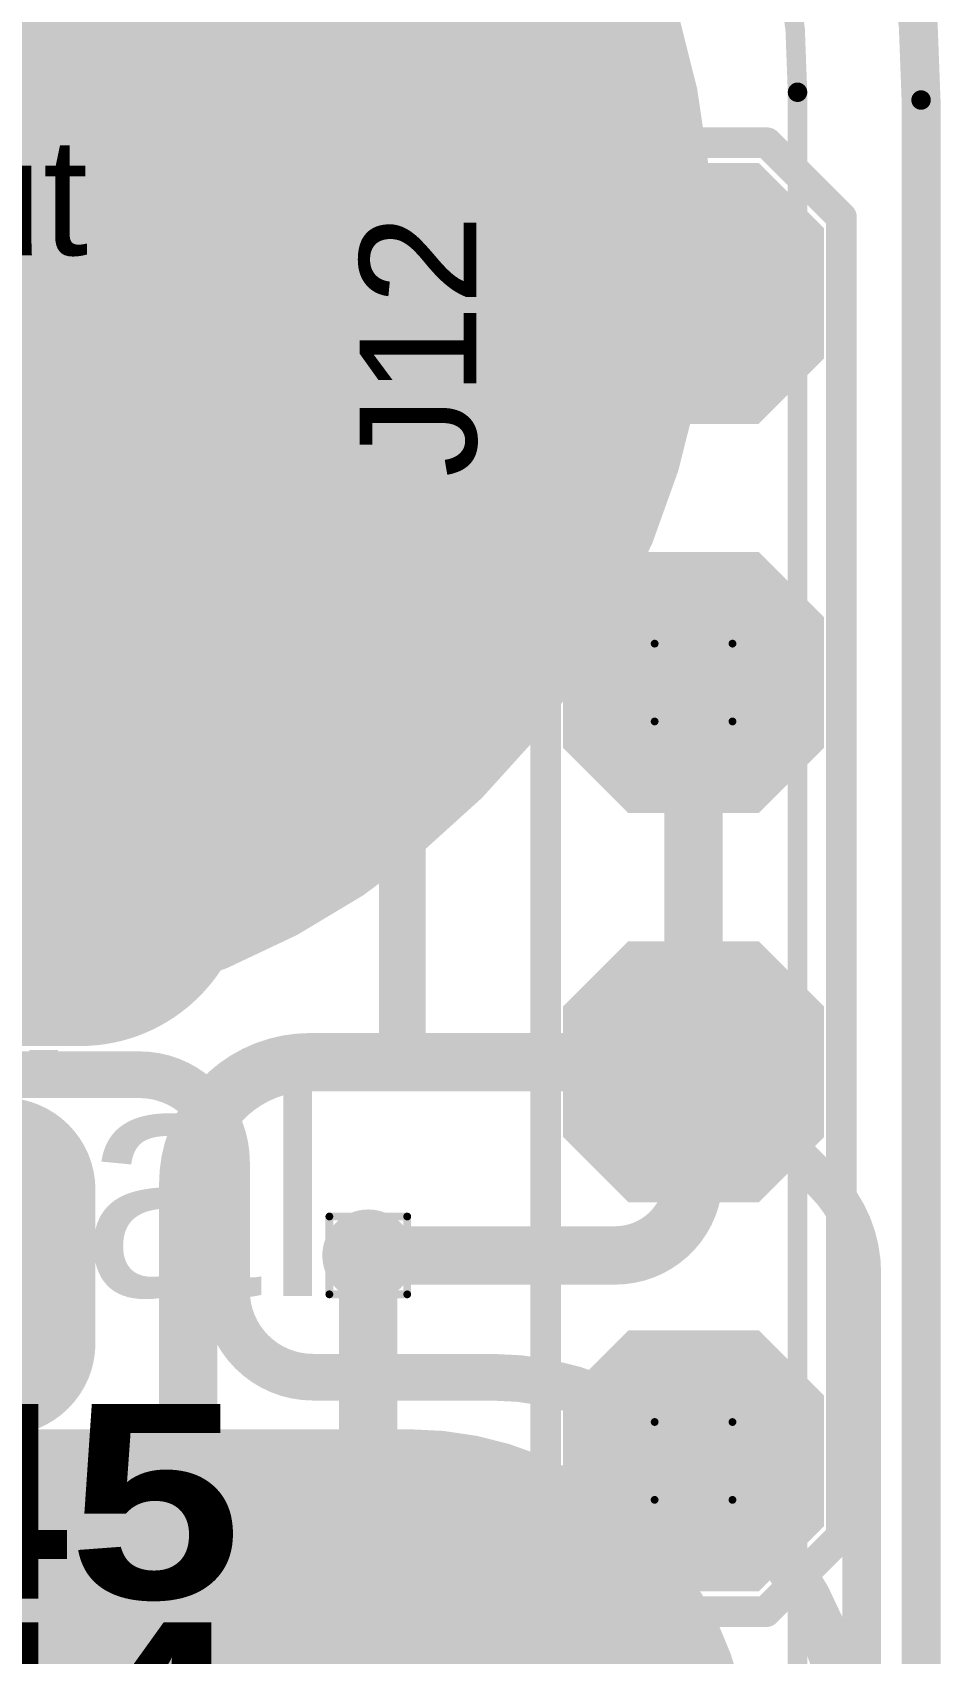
# Model space of a CAD drawing. Header units: inches. Extents: x 3 to 457, y -41 to 239.
# Drawn here: x 160.56 to 166.48, y 14.03 to 24.61 of the extents above; entities that cross this region are included whole.
import ezdxf

# ---------------------------------------------------------------- set-up
doc = ezdxf.new("R2010")
doc.units = ezdxf.units.IN
for name, color, linetype in [('Board Outline', 216, 'Continuous'), ('Bottom Layer', 5, 'Continuous'), ('Bottom Overlay', 54, 'Continuous'), ('Bottom Paste', 16, 'Continuous'), ('Bottom Solder', 6, 'Continuous'), ('Drill Drawing', 1, 'Continuous'), ('Fabrication', 76, 'Continuous'), ('Top Layer', 1, 'Continuous'), ('Top Overlay', 2, 'Continuous'), ('Top Paste', 8, 'Continuous'), ('Top Solder', 216, 'Continuous'), ('Via Holes', 16, 'Continuous')]:
    doc.layers.add(name, color=color, linetype=linetype)
doc.styles.add('Arial', font='', dxfattribs={"height": 0.2})
doc.styles.add('Arial Black_Bold', font='', dxfattribs={"height": 0.2})
doc.styles.get('Arial').set_extended_font_data('Arial')
doc.styles.get('Arial Black_Bold').set_extended_font_data('Arial Black', bold=True)

# ---------------------------------------------------------------- blocks, each defined once
blk = doc.blocks.new('4_P___SMD_W____CON__96')
at = {"layer": 'Top Layer'}
for points in [[(0.374999885, 0.74999977), (-0.374999885, 0.74999977), (-0.74999977, 0.374999885), (-0.74999977, -0.374999885), (-0.374999885, -0.74999977), (0.374999885, -0.74999977), (0.74999977, -0.374999885), (0.74999977, 0.374999885)], [(2.914999885, 0.74999977), (2.165000115, 0.74999977), (1.79000023, 0.374999885), (1.79000023, -0.374999885), (2.165000115, -0.74999977), (2.914999885, -0.74999977), (3.28999977, -0.374999885), (3.28999977, 0.374999885)], [(5.454999884999999, 0.74999977), (4.705000115, 0.74999977), (4.33000023, 0.374999885), (4.33000023, -0.374999885), (4.705000115, -0.74999977), (5.454999884999999, -0.74999977), (5.82999977, -0.374999885), (5.82999977, 0.374999885)], [(7.994999885, 0.74999977), (7.245000115, 0.74999977), (6.870000229999999, 0.374999885), (6.870000229999999, -0.374999885), (7.245000115, -0.74999977), (7.994999885, -0.74999977), (8.36999977, -0.374999885), (8.36999977, 0.374999885)]]:
    blk.add_hatch(color=1, dxfattribs=at).paths.add_polyline_path(points)
at = {"layer": 'Top Paste'}
for points in [[(0.374999885, 0.74999977), (-0.374999885, 0.74999977), (-0.74999977, 0.374999885), (-0.74999977, -0.374999885), (-0.374999885, -0.74999977), (0.374999885, -0.74999977), (0.74999977, -0.374999885), (0.74999977, 0.374999885)], [(2.914999885, 0.74999977), (2.165000115, 0.74999977), (1.79000023, 0.374999885), (1.79000023, -0.374999885), (2.165000115, -0.74999977), (2.914999885, -0.74999977), (3.28999977, -0.374999885), (3.28999977, 0.374999885)], [(5.454999884999999, 0.74999977), (4.705000115, 0.74999977), (4.33000023, 0.374999885), (4.33000023, -0.374999885), (4.705000115, -0.74999977), (5.454999884999999, -0.74999977), (5.82999977, -0.374999885), (5.82999977, 0.374999885)], [(7.994999885, 0.74999977), (7.245000115, 0.74999977), (6.870000229999999, 0.374999885), (6.870000229999999, -0.374999885), (7.245000115, -0.74999977), (7.994999885, -0.74999977), (8.36999977, -0.374999885), (8.36999977, 0.374999885)]]:
    blk.add_hatch(color=8, dxfattribs=at).paths.add_polyline_path(points)
at = {"layer": 'Top Solder'}
for points in [[(0.425799885, 0.85159977), (-0.425799885, 0.85159977), (-0.85159977, 0.425799885), (-0.85159977, -0.425799885), (-0.425799885, -0.85159977), (0.425799885, -0.85159977), (0.85159977, -0.425799885), (0.85159977, 0.425799885)], [(2.965799885, 0.85159977), (2.114200115, 0.85159977), (1.68840023, 0.425799885), (1.68840023, -0.425799885), (2.114200115, -0.85159977), (2.965799885, -0.85159977), (3.39159977, -0.425799885), (3.39159977, 0.425799885)], [(5.505799884999999, 0.85159977), (4.654200115, 0.85159977), (4.228400229999999, 0.425799885), (4.228400229999999, -0.425799885), (4.654200115, -0.85159977), (5.505799884999999, -0.85159977), (5.93159977, -0.425799885), (5.93159977, 0.425799885)], [(8.045799885000001, 0.85159977), (7.194200115, 0.85159977), (6.76840023, 0.425799885), (6.76840023, -0.425799885), (7.194200115, -0.85159977), (8.045799885000001, -0.85159977), (8.47159977, -0.425799885), (8.47159977, 0.425799885)]]:
    blk.add_hatch(color=216, dxfattribs=at).paths.add_polyline_path(points)
at = {"layer": 'Top Overlay', "const_width": 0.1999996}
for points in [[(-0.4826, 0.9652), (-0.98462592, 0.46317408)], [(-0.4826, 0.9652), (-0.37974016, 0.9652)], [(-0.37974016, 0.9652), (8.101990399999998, 0.9652)], [(8.101990399999998, 0.9652), (8.60300032, 0.4641900799999999)], [(-0.98462592, 0.46317408), (-0.98462592, -0.47158656)], [(8.60300032, 0.4641900799999999), (8.60300032, -0.4787392)], [(-0.98462592, -0.47158656), (-0.49101248, -0.9652)], [(8.60300032, -0.4787392), (8.11653952, -0.9652)], [(-0.49101248, -0.9652), (8.11653952, -0.9652)]]:
    blk.add_lwpolyline(points, dxfattribs=at)
at = {"layer": 'Top Overlay', "const_width": 0.0999998}
for points in [[(-0.5325999, 0.9652, 1), (-0.4326001, 0.9652, 1)], [(-0.5325999, 0.9652, 1), (-0.4326001, 0.9652, 1)], [(-0.42974006, 0.9652, 1), (-0.32974026, 0.9652, 1)], [(-0.42974006, 0.9652, 1), (-0.32974026, 0.9652, 1)], [(8.051990499999999, 0.9652, 1), (8.1519903, 0.9652, 1)], [(8.051990499999999, 0.9652, 1), (8.1519903, 0.9652, 1)], [(-1.03462582, 0.46317408, 1), (-0.9346260199999998, 0.46317408, 1)], [(-1.03462582, 0.46317408, 1), (-0.9346260199999998, 0.46317408, 1)], [(8.553000419999998, 0.4641900799999999, 1), (8.65300022, 0.4641900799999999, 1)], [(8.553000419999998, 0.4641900799999999, 1), (8.65300022, 0.4641900799999999, 1)], [(-1.03462582, -0.47158656, 1), (-0.9346260199999998, -0.47158656, 1)], [(-1.03462582, -0.47158656, 1), (-0.9346260199999998, -0.47158656, 1)], [(8.553000419999998, -0.4787392, 1), (8.65300022, -0.4787392, 1)], [(8.553000419999998, -0.4787392, 1), (8.65300022, -0.4787392, 1)], [(-0.54101238, -0.9652, 1), (-0.4410125799999999, -0.9652, 1)], [(-0.54101238, -0.9652, 1), (-0.4410125799999999, -0.9652, 1)], [(8.066539619999999, -0.9652, 1), (8.16653942, -0.9652, 1)], [(8.066539619999999, -0.9652, 1), (8.16653942, -0.9652, 1)]]:
    blk.add_lwpolyline(points, format="xyb", close=True, dxfattribs=at)
blk = doc.blocks.new('T____P____SMD_3_P____97')
at = {"layer": 'Top Layer'}
h = blk.add_hatch(color=1, dxfattribs=at)
edge = h.paths.add_edge_path()
edge.add_arc((-0.50000154, 3.04000154), 0.499999, 90, 180)
edge.add_line((-1.00000054, 3.04000154), (-1.00000054, 2.03999846))
edge.add_arc((-0.50000154, 2.03999846), 0.499999, 180, 270)
edge.add_line((-0.5000015400000001, 1.53999946), (0.5000015399999999, 1.53999946))
edge.add_arc((0.50000154, 2.03999846), 0.499999, 270, 360)
edge.add_line((1.00000054, 2.03999846), (1.00000054, 3.04000154))
edge.add_arc((0.50000154, 3.04000154), 0.499999, 0, 90)
edge.add_line((0.50000154, 3.54000054), (-0.50000154, 3.54000054))
h = blk.add_hatch(color=1, dxfattribs=at)
edge = h.paths.add_edge_path()
edge.add_arc((-0.9999992699999999, 0), 1.00000054, 90, 270)
edge.add_line((-0.9999992700000001, -1.00000054), (0.9999992699999997, -1.00000054))
edge.add_arc((0.9999992699999999, 0), 1.00000054, 270, 450)
edge.add_line((0.99999927, 1.00000054), (-0.9999992699999998, 1.00000054))
h = blk.add_hatch(color=1, dxfattribs=at)
edge = h.paths.add_edge_path()
edge.add_arc((-0.50000154, -2.03999846), 0.499999, 90, 180)
edge.add_line((-1.00000054, -2.03999846), (-1.00000054, -3.04000154))
edge.add_arc((-0.50000154, -3.04000154), 0.499999, 180, 270)
edge.add_line((-0.5000015400000001, -3.54000054), (0.5000015399999999, -3.54000054))
edge.add_arc((0.50000154, -3.04000154), 0.499999, 270, 360)
edge.add_line((1.00000054, -3.04000154), (1.00000054, -2.03999846))
edge.add_arc((0.50000154, -2.03999846), 0.499999, 0, 90)
edge.add_line((0.50000154, -1.53999946), (-0.50000154, -1.53999946))
at = {"layer": 'Top Paste'}
h = blk.add_hatch(color=8, dxfattribs=at)
edge = h.paths.add_edge_path()
edge.add_arc((-0.50000154, 3.04000154), 0.499999, 90, 180)
edge.add_line((-1.00000054, 3.04000154), (-1.00000054, 2.03999846))
edge.add_arc((-0.50000154, 2.03999846), 0.499999, 180, 270)
edge.add_line((-0.5000015400000001, 1.53999946), (0.5000015399999999, 1.53999946))
edge.add_arc((0.50000154, 2.03999846), 0.499999, 270, 360)
edge.add_line((1.00000054, 2.03999846), (1.00000054, 3.04000154))
edge.add_arc((0.50000154, 3.04000154), 0.499999, 0, 90)
edge.add_line((0.50000154, 3.54000054), (-0.50000154, 3.54000054))
h = blk.add_hatch(color=8, dxfattribs=at)
edge = h.paths.add_edge_path()
edge.add_arc((-0.9999992699999999, 0), 1.00000054, 90, 270)
edge.add_line((-0.9999992700000001, -1.00000054), (0.9999992699999997, -1.00000054))
edge.add_arc((0.9999992699999999, 0), 1.00000054, 270, 450)
edge.add_line((0.99999927, 1.00000054), (-0.9999992699999998, 1.00000054))
h = blk.add_hatch(color=8, dxfattribs=at)
edge = h.paths.add_edge_path()
edge.add_arc((-0.50000154, -2.03999846), 0.499999, 90, 180)
edge.add_line((-1.00000054, -2.03999846), (-1.00000054, -3.04000154))
edge.add_arc((-0.50000154, -3.04000154), 0.499999, 180, 270)
edge.add_line((-0.5000015400000001, -3.54000054), (0.5000015399999999, -3.54000054))
edge.add_arc((0.50000154, -3.04000154), 0.499999, 270, 360)
edge.add_line((1.00000054, -3.04000154), (1.00000054, -2.03999846))
edge.add_arc((0.50000154, -2.03999846), 0.499999, 0, 90)
edge.add_line((0.50000154, -1.53999946), (-0.50000154, -1.53999946))
at = {"layer": 'Top Solder'}
h = blk.add_hatch(color=216, dxfattribs=at)
edge = h.paths.add_edge_path()
edge.add_arc((-0.50000154, 3.04000154), 0.601599, 90, 180)
edge.add_line((-1.10160054, 3.04000154), (-1.10160054, 2.03999846))
edge.add_arc((-0.50000154, 2.03999846), 0.601599, 180, 270)
edge.add_line((-0.5000015400000001, 1.43839946), (0.5000015399999999, 1.43839946))
edge.add_arc((0.50000154, 2.03999846), 0.601599, 270, 360)
edge.add_line((1.10160054, 2.03999846), (1.10160054, 3.04000154))
edge.add_arc((0.50000154, 3.04000154), 0.601599, 0, 90)
edge.add_line((0.50000154, 3.64160054), (-0.50000154, 3.64160054))
h = blk.add_hatch(color=216, dxfattribs=at)
edge = h.paths.add_edge_path()
edge.add_arc((-0.9999992699999999, 0), 1.10160054, 90, 270)
edge.add_line((-0.9999992700000001, -1.10160054), (0.9999992699999997, -1.10160054))
edge.add_arc((0.9999992699999999, 0), 1.10160054, 270, 450)
edge.add_line((0.99999927, 1.10160054), (-0.9999992699999998, 1.10160054))
h = blk.add_hatch(color=216, dxfattribs=at)
edge = h.paths.add_edge_path()
edge.add_arc((-0.50000154, -2.03999846), 0.601599, 90, 180)
edge.add_line((-1.10160054, -2.03999846), (-1.10160054, -3.04000154))
edge.add_arc((-0.50000154, -3.04000154), 0.601599, 180, 270)
edge.add_line((-0.5000015400000001, -3.64160054), (0.5000015399999999, -3.64160054))
edge.add_arc((0.50000154, -3.04000154), 0.601599, 270, 360)
edge.add_line((1.10160054, -3.04000154), (1.10160054, -2.03999846))
edge.add_arc((0.50000154, -2.03999846), 0.601599, 0, 90)
edge.add_line((0.50000154, -1.43839946), (-0.50000154, -1.43839946))
blk = doc.blocks.new('SEMG_PAD_B_240')
at = {"layer": 'Bottom Layer'}
h = blk.add_hatch(color=5, dxfattribs=at)
edge = h.paths.add_edge_path()
edge.add_arc((-3.14997338, 0.0128143), 2.09999834, 90, 270)
edge.add_line((-3.14997338, -2.08718404), (3.150029259999999, -2.08718404))
edge.add_arc((3.15002926, 0.0128143), 2.09999834, 270, 450)
edge.add_line((3.15002926, 2.11281264), (-3.14997338, 2.11281264))
h = blk.add_hatch(color=5, dxfattribs=at)
edge = h.paths.add_edge_path()
edge.add_arc((2.794e-05, -9.98718602), 5.00000016, 0, 360)
at = {"layer": 'Bottom Paste'}
h = blk.add_hatch(color=16, dxfattribs=at)
edge = h.paths.add_edge_path()
edge.add_arc((-3.14997338, 0.0128143), 2.09999834, 90, 270)
edge.add_line((-3.14997338, -2.08718404), (3.150029259999999, -2.08718404))
edge.add_arc((3.15002926, 0.0128143), 2.09999834, 270, 450)
edge.add_line((3.15002926, 2.11281264), (-3.14997338, 2.11281264))
h = blk.add_hatch(color=16, dxfattribs=at)
edge = h.paths.add_edge_path()
edge.add_arc((2.794e-05, -9.98718602), 5.00000016, 0, 360)
at = {"layer": 'Bottom Solder'}
h = blk.add_hatch(color=6, dxfattribs=at)
edge = h.paths.add_edge_path()
edge.add_arc((-3.14997338, 0.0128143), 2.20159834, 90, 270)
edge.add_line((-3.14997338, -2.18878404), (3.150029259999999, -2.18878404))
edge.add_arc((3.15002926, 0.0128143), 2.20159834, 270, 450)
edge.add_line((3.15002926, 2.21441264), (-3.14997338, 2.21441264))
h = blk.add_hatch(color=6, dxfattribs=at)
edge = h.paths.add_edge_path()
edge.add_arc((2.794e-05, -9.98718602), 5.10160016, 0, 360)
at = {"layer": 'Bottom Overlay', "const_width": 0.127}
blk.add_lwpolyline([(-5.68320682, 10.96571086), (-5.68320682, -10.9657134)], dxfattribs=at)
blk.add_lwpolyline([(-1.53065988, -15.21263658, -0.4142135623730932), (-5.68320682, -10.9657134)], format="xyb", dxfattribs=at)
at = {"layer": 'Bottom Overlay', "const_width": 0.0635}
blk.add_lwpolyline([(-5.71495682, -10.9657134, 1), (-5.65145682, -10.9657134, 1)], format="xyb", close=True, dxfattribs=at)
blk.add_lwpolyline([(-5.71495682, -10.9657134, 1), (-5.65145682, -10.9657134, 1)], format="xyb", close=True, dxfattribs=at)

msp = doc.modelspace()

# ---------------------------------------------------------------- hatches: boundary and pattern name
at = {"layer": 'Bottom Layer'}
h = msp.add_hatch(color=5, dxfattribs=at)
edge = h.paths.add_edge_path()
edge.add_arc((164.87300528, 20.3708127), 0.2999994, 0, 360)
h = msp.add_hatch(color=5, dxfattribs=at)
edge = h.paths.add_edge_path()
edge.add_arc((162.75035522, 16.63197842), 0.2999994, 0, 360)
h = msp.add_hatch(color=5, dxfattribs=at)
edge = h.paths.add_edge_path()
edge.add_arc((164.87300528, 15.2908127), 0.2999994, 0, 360)
at = {"layer": 'Top Layer'}
h = msp.add_hatch(color=1, dxfattribs=at)
edge = h.paths.add_edge_path()
edge.add_arc((164.87300528, 20.3708127), 0.2999994, 0, 360)
h = msp.add_hatch(color=1, dxfattribs=at)
edge = h.paths.add_edge_path()
edge.add_arc((162.75035522, 16.63197842), 0.2999994, 0, 360)
h = msp.add_hatch(color=1, dxfattribs=at)
edge = h.paths.add_edge_path()
edge.add_arc((164.87300528, 15.2908127), 0.2999994, 0, 360)
at = {"layer": 'Via Holes'}
h = msp.add_hatch(color=7, dxfattribs=at)
edge = h.paths.add_edge_path()
edge.add_arc((164.87300528, 20.3708127), 0.1499997, 0, 360)
h = msp.add_hatch(color=7, dxfattribs=at)
edge = h.paths.add_edge_path()
edge.add_arc((162.75035522, 16.63197842), 0.1499997, 0, 360)
h = msp.add_hatch(color=7, dxfattribs=at)
edge = h.paths.add_edge_path()
edge.add_arc((164.87300528, 15.2908127), 0.1499997, 0, 360)

# ---------------------------------------------------------------- linework, layer by layer
at = {"layer": 'Board Outline', "const_width": 0.127}
msp.add_lwpolyline([(164.27993306, 28.28579814, -0.2441754300213249), (166.35766068, 24.172545)], format="xyb", dxfattribs=at)
msp.add_lwpolyline([(166.35766068, 24.17259834), (166.35769624, 2.31684576)], dxfattribs=at)
at = {"layer": 'Board Outline', "const_width": 0.0635}
for points in [[(166.32591068, 24.17259834, 1), (166.38941068, 24.17259834, 1)], [(166.32591068, 24.172545, 1), (166.38941068, 24.172545, 1)]]:
    msp.add_lwpolyline(points, format="xyb", close=True, dxfattribs=at)
at = {"layer": 'Bottom Layer'}
for points, const_width in [([(164.87300528, 17.14345314), (164.87300528, 20.3708127)], 0.3809999999999999), ([(159.3647816, 17.8114071), (161.25589542, 17.8114071)], 0.3048), ([(161.82500528, 16.40112544), (161.82500528, 17.24229724)], 0.3048), ([(162.75035522, 16.63197842), (164.36153056, 16.63197842)], 0.3809999999999999), ([(162.38884464, 15.83728608), (163.55370134, 15.83728608)], 0.3048), ([(164.87300528, 15.2908127), (165.18776208, 14.9760559)], 0.3048)]:
    msp.add_lwpolyline(points, dxfattribs=dict(at, const_width=const_width))
for points, const_width in [([(164.77775528, 20.3708127, 1), (164.96825528, 20.3708127, 1)], 0.1905), ([(161.17969542, 17.8114071, 1), (161.33209542, 17.8114071, 1)], 0.1524), ([(161.17969542, 17.8114071, 1), (161.33209542, 17.8114071, 1)], 0.1524), ([(161.74880528, 17.24229724, 1), (161.90120528, 17.24229724, 1)], 0.1524), ([(161.74880528, 17.24229724, 1), (161.90120528, 17.24229724, 1)], 0.1524), ([(164.77775528, 17.14345314, 1), (164.96825528, 17.14345314, 1)], 0.1905), ([(164.77775528, 17.14345314, 1), (164.96825528, 17.14345314, 1)], 0.1905), ([(162.65510522, 16.63197842, 1), (162.84560522, 16.63197842, 1)], 0.1905), ([(164.26628056, 16.63197842, 1), (164.45678056, 16.63197842, 1)], 0.1905), ([(164.26628056, 16.63197842, 1), (164.45678056, 16.63197842, 1)], 0.1905), ([(161.74880528, 16.40112544, 1), (161.90120528, 16.40112544, 1)], 0.1524), ([(161.74880528, 16.40112544, 1), (161.90120528, 16.40112544, 1)], 0.1524), ([(162.31264464, 15.83728608, 1), (162.46504464, 15.83728608, 1)], 0.1524), ([(162.31264464, 15.83728608, 1), (162.46504464, 15.83728608, 1)], 0.1524), ([(163.47750134, 15.83728608, 1), (163.62990134, 15.83728608, 1)], 0.1524), ([(163.47750134, 15.83728608, 1), (163.62990134, 15.83728608, 1)], 0.1524), ([(164.79680528, 15.2908127, 1), (164.94920528, 15.2908127, 1)], 0.1524), ([(164.79680528, 15.2908127, 1), (164.94920528, 15.2908127, 1)], 0.1524), ([(165.11156208, 14.97605844, 1), (165.26396208, 14.97605844, 1)], 0.1524), ([(165.11156208, 14.9760559, 1), (165.26396208, 14.9760559, 1)], 0.1524)]:
    msp.add_lwpolyline(points, format="xyb", close=True, dxfattribs=dict(at, const_width=const_width))
for points, const_width in [([(161.25589542, 17.8114071, -0.4142135623730951), (161.82500528, 17.24229724)], 0.3048), ([(164.87300528, 17.14345314, -0.4142135623730951), (164.36153056, 16.63197842)], 0.3809999999999999), ([(162.38884464, 15.83728608, -0.4142135623730951), (161.82500528, 16.40112544)], 0.3048), ([(163.55370134, 15.83728608, -0.1989121957720606), (164.87300528, 15.2908127)], 0.3048), ([(165.18776208, 14.97605844, -0.198912367379658), (165.90489552, 13.2447411)], 0.3048)]:
    msp.add_lwpolyline(points, format="xyb", dxfattribs=dict(at, const_width=const_width))
at = {"layer": 'Drill Drawing', "const_width": 0.0508}
for points in [[(164.61900528, 20.6248127), (165.12700528, 20.6248127)], [(164.61900528, 20.1168127), (164.61900528, 20.6248127)], [(165.12700528, 20.1168127), (165.12700528, 20.6248127)], [(164.61900528, 20.1168127), (165.12700528, 20.1168127)], [(162.49635522, 16.88597842), (163.00435522, 16.88597842)], [(162.49635522, 16.37797842), (162.49635522, 16.88597842)], [(163.00435522, 16.37797842), (163.00435522, 16.88597842)], [(162.49635522, 16.37797842), (163.00435522, 16.37797842)], [(164.61900528, 15.5448127), (165.12700528, 15.5448127)], [(164.61900528, 15.0368127), (164.61900528, 15.5448127)], [(165.12700528, 15.0368127), (165.12700528, 15.5448127)], [(164.61900528, 15.0368127), (165.12700528, 15.0368127)]]:
    msp.add_lwpolyline(points, dxfattribs=at)
at = {"layer": 'Drill Drawing', "const_width": 0.0254}
for points in [[(164.60630528, 20.6248127, 1), (164.63170528, 20.6248127, 1)], [(164.60630528, 20.6248127, 1), (164.63170528, 20.6248127, 1)], [(165.11430528, 20.6248127, 1), (165.13970528, 20.6248127, 1)], [(165.11430528, 20.6248127, 1), (165.13970528, 20.6248127, 1)], [(164.60630528, 20.1168127, 1), (164.63170528, 20.1168127, 1)], [(164.60630528, 20.1168127, 1), (164.63170528, 20.1168127, 1)], [(165.11430528, 20.1168127, 1), (165.13970528, 20.1168127, 1)], [(165.11430528, 20.1168127, 1), (165.13970528, 20.1168127, 1)], [(162.48365522, 16.88597842, 1), (162.50905522, 16.88597842, 1)], [(162.48365522, 16.88597842, 1), (162.50905522, 16.88597842, 1)], [(162.99165522, 16.88597842, 1), (163.01705522, 16.88597842, 1)], [(162.99165522, 16.88597842, 1), (163.01705522, 16.88597842, 1)], [(162.48365522, 16.37797842, 1), (162.50905522, 16.37797842, 1)], [(162.48365522, 16.37797842, 1), (162.50905522, 16.37797842, 1)], [(162.99165522, 16.37797842, 1), (163.01705522, 16.37797842, 1)], [(162.99165522, 16.37797842, 1), (163.01705522, 16.37797842, 1)], [(164.60630528, 15.5448127, 1), (164.63170528, 15.5448127, 1)], [(164.60630528, 15.5448127, 1), (164.63170528, 15.5448127, 1)], [(165.11430528, 15.5448127, 1), (165.13970528, 15.5448127, 1)], [(165.11430528, 15.5448127, 1), (165.13970528, 15.5448127, 1)], [(164.60630528, 15.0368127, 1), (164.63170528, 15.0368127, 1)], [(164.60630528, 15.0368127, 1), (164.63170528, 15.0368127, 1)], [(165.11430528, 15.0368127, 1), (165.13970528, 15.0368127, 1)], [(165.11430528, 15.0368127, 1), (165.13970528, 15.0368127, 1)]]:
    msp.add_lwpolyline(points, format="xyb", close=True, dxfattribs=at)
at = {"layer": 'Fabrication', "const_width": 0.254}
for points in [[(161.41415266, 29.2283515, -0.414213562373093), (166.35766068, 24.17248912)], [(163.02230286, 15.37034518, -0.198912367379658), (164.5072275, 14.75526894)], [(164.5072275, 14.75526894, -0.198912367379658), (165.12230374, 13.2703443)]]:
    msp.add_lwpolyline(points, format="xyb", dxfattribs=at)
at = {"layer": 'Fabrication'}
for points, const_width in [([(164.86824786, 23.24471348, 1), (154.86824754, 23.24471348, 1)], 0.254), ([(166.29416068, 24.17259834, 1), (166.42116068, 24.17259834, 1)], 0.127), ([(166.29416068, 24.17248912, 1), (166.42116068, 24.17248912, 1)], 0.127), ([(164.80474786, 23.24471348, 1), (164.93174786, 23.24471348, 1)], 0.127), ([(162.95880286, 15.37034518, 1), (163.08580286, 15.37034518, 1)], 0.127), ([(162.95880286, 15.37034518, 1), (163.08580286, 15.37034518, 1)], 0.127), ([(164.4437275, 14.75526894, 1), (164.5707275, 14.75526894, 1)], 0.127), ([(164.4437275, 14.75526894, 1), (164.5707275, 14.75526894, 1)], 0.127)]:
    msp.add_lwpolyline(points, format="xyb", close=True, dxfattribs=dict(at, const_width=const_width))
at = {"layer": 'Fabrication', "const_width": 0.254}
for points in [[(166.35766068, 24.17259834), (166.35769624, 2.31684576)], [(156.7143043, 15.37034518), (163.02230286, 15.37034518)]]:
    msp.add_lwpolyline(points, dxfattribs=at)
at = {"layer": 'Top Layer'}
for points, const_width in [([(160.80424278, 25.57043654), (162.43004852, 22.77813072)], 0.3048), ([(161.67091618, 25.61681694), (162.5311456, 23.946358)], 0.3048), ([(162.89044638, 24.89759562), (164.87300528, 22.91503672)], 0.3048), ([(162.53705618, 23.93488482), (164.46068962, 20.86797452)], 0.3048), ([(164.46068962, 20.86797452), (164.87300528, 20.3708127)], 0.3048), ([(162.97336976, 17.89278362), (162.97336976, 19.90583776)], 0.3048), ([(162.36935522, 17.89278362), (164.70943436, 17.89278362)], 0.3809999999999999), ([(164.87300528, 17.9578127), (165.72373764, 17.10708034)], 0.254), ([(161.57538424, 12.73112262), (161.57538424, 17.09881264)], 0.3809999999999999), ([(165.72373764, 17.10708034), (165.72521084, 17.10560206)], 0.254), ([(162.75035522, 12.73112262), (162.75035522, 16.63197842)], 0.3809999999999999), ([(165.97023956, 12.1781062), (165.97023956, 16.51291592)], 0.254)]:
    msp.add_lwpolyline(points, dxfattribs=dict(at, const_width=const_width))
for points, const_width in [([(162.4549456, 23.946358, 1), (162.6073456, 23.946358, 1)], 0.1524), ([(162.46085618, 23.93488482, 1), (162.61325618, 23.93488482, 1)], 0.1524), ([(164.79680528, 22.91503672, 1), (164.94920528, 22.91503672, 1)], 0.1524), ([(162.35384852, 22.77813072, 1), (162.50624852, 22.77813072, 1)], 0.1524), ([(162.35384852, 22.77813072, 1), (162.50624852, 22.77813072, 1)], 0.1524), ([(162.3626166, 22.75569236, 1), (162.5150166, 22.75569236, 1)], 0.1524), ([(162.3626166, 22.75569236, 1), (162.5150166, 22.75569236, 1)], 0.1524), ([(164.38448962, 20.86797452, 1), (164.53688962, 20.86797452, 1)], 0.1524), ([(164.38448962, 20.86797452, 1), (164.53688962, 20.86797452, 1)], 0.1524), ([(164.79680528, 20.3708127, 1), (164.94920528, 20.3708127, 1)], 0.1524), ([(162.89716976, 19.90583776, 1), (163.04956976, 19.90583776, 1)], 0.1524), ([(162.89716976, 19.90583776, 1), (163.04956976, 19.90583776, 1)], 0.1524), ([(162.27410522, 17.89278362, 1), (162.46460522, 17.89278362, 1)], 0.1905), ([(162.27410522, 17.89278362, 1), (162.46460522, 17.89278362, 1)], 0.1905), ([(162.89716976, 17.89278362, 1), (163.04956976, 17.89278362, 1)], 0.1524), ([(164.61418436, 17.89278362, 1), (164.80468436, 17.89278362, 1)], 0.1905), ([(164.61418436, 17.89278362, 1), (164.80468436, 17.89278362, 1)], 0.1905), ([(164.64516982, 17.86179816, 1), (164.83566982, 17.86179816, 1)], 0.1905), ([(164.80950528, 17.9578127, 1), (164.93650528, 17.9578127, 1)], 0.127), ([(161.48013424, 17.09881264, 1), (161.67063424, 17.09881264, 1)], 0.1905), ([(161.48013424, 17.09881264, 1), (161.67063424, 17.09881264, 1)], 0.1905), ([(165.66023764, 17.10708034, 1), (165.78723764, 17.10708034, 1)], 0.127), ([(165.66023764, 17.10708034, 1), (165.78723764, 17.10708034, 1)], 0.127), ([(165.66171084, 17.10560206, 1), (165.78871084, 17.10560206, 1)], 0.127), ([(165.66171084, 17.10560206, 1), (165.78871084, 17.10560206, 1)], 0.127), ([(162.65510522, 16.63197842, 1), (162.84560522, 16.63197842, 1)], 0.1905), ([(165.90673956, 16.51466344, 1), (166.03373956, 16.51466344, 1)], 0.127), ([(165.90673956, 16.51291592, 1), (166.03373956, 16.51291592, 1)], 0.127)]:
    msp.add_lwpolyline(points, format="xyb", close=True, dxfattribs=dict(at, const_width=const_width))
for points, const_width in [([(162.43004852, 22.77813072, -0.0007665006338164), (162.4388166, 22.75569236)], 0.3048), ([(162.4388166, 22.75569236, -0.0930549711660101), (162.97336976, 19.90583776)], 0.3048), ([(161.57538424, 17.09881264, -0.4142135623730951), (162.36935522, 17.89278362)], 0.3809999999999999), ([(164.70943436, 17.89278362, -0.4142135623730951), (164.74041982, 17.86179816)], 0.3809999999999999), ([(165.72521084, 17.10560206, -0.1987235523177896), (165.97023956, 16.51466344)], 0.254)]:
    msp.add_lwpolyline(points, format="xyb", dxfattribs=dict(at, const_width=const_width))

# ---------------------------------------------------------------- block references
for name, p, rotation in [('SEMG_PAD_B_240', (159.86827564, 13.25752746), 180), ('4_P___SMD_W____CON__96', (164.87300528, 15.2908127), 90), ('T____P____SMD_3_P____97', (159.86827564, 19.0999999), 180)]:
    msp.add_blockref(name, p, dxfattribs=dict(rotation=rotation))

# ---------------------------------------------------------------- texts
at = {"layer": 'Fabrication', "style": 'Arial'}
msp.add_text('Cut-out', height=0.7619999999999999, dxfattribs=at).set_placement((157.43133614, 23.15977588))
msp.add_text('Material', height=1.524, rotation=360, dxfattribs=at).set_placement((154.95345184, 16.3681283))
at = {"layer": 'Top Overlay', "style": 'Arial'}
msp.add_text('J12', height=0.7619999999999999, rotation=90, dxfattribs=at).set_placement((163.4552357, 21.71025884))
at = {"layer": 'Top Overlay', "style": 'Arial Black_Bold'}
for s, p in [('SB45', (156.84423292, 14.39244264)), ('SB44', (156.84423292, 12.96745184))]:
    msp.add_text(s, height=1.27, dxfattribs=at).set_placement(p)

doc.saveas('drawing.dxf')
